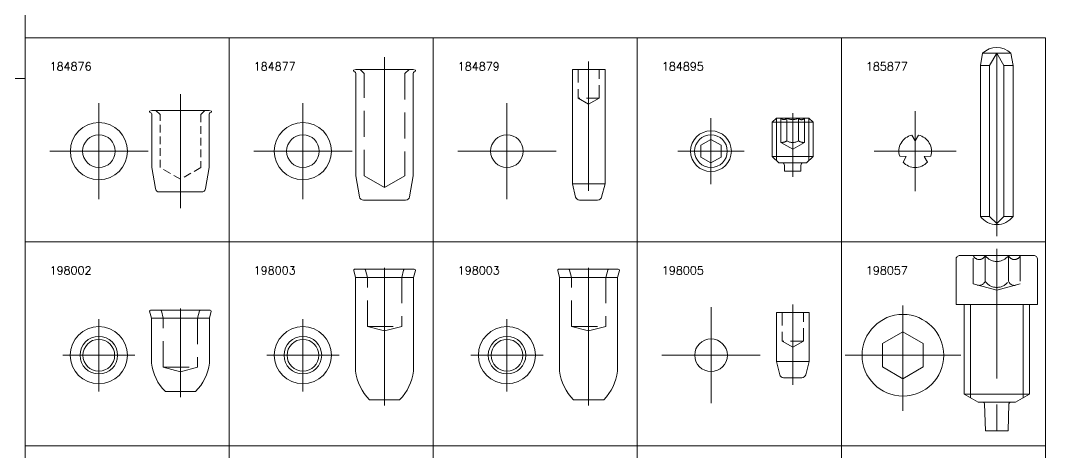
# Model space of a CAD drawing. Header units: millimetres. Extents: x 1459 to 16731, y 971 to 8404.
# Drawn here: x 5698.9 to 5824.5, y 1990.7 to 2043.6 of the extents above; entities that cross this region are included whole.
import ezdxf

# ---------------------------------------------------------------- set-up
doc = ezdxf.new("R2010")
doc.units = ezdxf.units.MM
doc.header["$LTSCALE"] = 0.5
doc.linetypes.add('CENTER', pattern=[50.8, 31.75, -6.35, 6.35, -6.35])
doc.linetypes.add('HIDDEN', pattern=[9.525, 6.35, -3.175])
doc.layers.get('0').update_dxf_attribs({"lineweight": 20})
doc.layers.add('Quincaillerie', color=150, linetype='Continuous', lineweight=20)
doc.styles.add('SBS_BLOCKNAME', font='simplex.shx', dxfattribs={"height": 1})

# ---------------------------------------------------------------- blocks, each defined once
blk = doc.blocks.new('198003_T')
at = {"color": 1, "linetype": 'CENTER'}
for points in [[(0, 3.5), (0, 4.43), (0, -3.5), (0, -4.43)], [(3.5, 0), (4.43, 0), (-3.5, 0), (-4.43, 0)]]:
    blk.add_lwpolyline(points, dxfattribs=at)
for radius in [3.5, 2.3, 1.94]:
    blk.add_circle((0, 0), radius)
blk = doc.blocks.new('184879_T')
at = {"color": 1, "linetype": 'CENTER'}
for p, q in [((0, 5.89), (0, -5.89)), ((-6.03, 0), (6.02, 0))]:
    blk.add_line(p, q, dxfattribs=at)
blk.add_circle((0, 0), 2)
blk = doc.blocks.new('184877_T')
at = {"color": 1, "linetype": 'CENTER'}
for p, q in [((0, 5.89), (0, -5.89)), ((-6.03, 0), (6.02, 0))]:
    blk.add_line(p, q, dxfattribs=at)
for radius in [3.5, 2]:
    blk.add_circle((0, 0), radius)
blk = doc.blocks.new('184876_T')
at = {"color": 1, "linetype": 'CENTER'}
for p, q in [((0, 5.89), (0, -5.89)), ((-6.03, 0), (6.02, 0))]:
    blk.add_line(p, q, dxfattribs=at)
for radius in [3.5, 2]:
    blk.add_circle((0, 0), radius)
blk = doc.blocks.new('184876')
at = {"color": 1, "linetype": 'CENTER'}
blk.add_line((0, 2), (0, -12), dxfattribs=at)
blk.add_lwpolyline([(0, -10), (-2.58, -10, -0.366629), (-3.07, -9.58), (-3.5, -7), (-3.5, -0.52, 0.315299), (-3.7, -0.24), (-3.8, -0.2), (-3.8, -0.08), (-3.5, 0), (0, 0), (3.5, 0), (3.8, -0.08), (3.8, -0.2), (3.7, -0.24, 0.315299), (3.5, -0.52), (3.5, -7), (3.07, -9.58, -0.366629), (2.58, -10)], format="xyb", close=True)
at = {"linetype": 'HIDDEN', "ltscale": 0.3}
blk.add_lwpolyline([(3, 0), (2.5, -0.5), (2.5, -7), (0, -8.44), (-2.5, -7), (-2.5, -0.5), (-3, 0)], dxfattribs=at)
blk = doc.blocks.new('184877')
at = {"color": 1, "linetype": 'CENTER'}
blk.add_line((0, 1.5), (0, -17.5), dxfattribs=at)
blk.add_lwpolyline([(0, -16), (-2.58, -16, -0.366629), (-3.07, -15.58), (-3.5, -13), (-3.5, -0.52, 0.315299), (-3.7, -0.24), (-3.8, -0.2), (-3.8, -0.08), (-3.5, 0), (0, 0), (3.5, 0), (3.8, -0.08), (3.8, -0.2), (3.7, -0.24, 0.315299), (3.5, -0.52), (3.5, -13), (3.07, -15.58, -0.366629), (2.58, -16)], format="xyb", close=True)
at = {"linetype": 'HIDDEN'}
blk.add_lwpolyline([(3, 0), (2.5, -0.5), (2.5, -13), (0, -14.44), (-2.5, -13), (-2.5, -0.5), (-3, 0)], dxfattribs=at)
blk = doc.blocks.new('184879')
blk.add_line((2.01, -14), (-1.99, -14))
blk.add_lwpolyline([(2.01, -14), (1.6, -15.62, -0.343362), (1.11, -16), (-1.11, -16, -0.344941), (-1.59, -15.62), (-1.99, -14), (-1.99, 0), (2.01, 0)], format="xyb", close=True)
at = {"linetype": 'HIDDEN', "ltscale": 0.5}
for points in [[(-1.29, 0), (-1.29, -3.5), (0, -4.25), (1.31, -3.5), (1.31, 0)], [(1.31, -3.5), (-1.29, -3.5)]]:
    blk.add_lwpolyline(points, dxfattribs=at)
at = {"color": 1, "linetype": 'CENTER'}
blk.add_lwpolyline([(0, 1), (0, -16.84)], dxfattribs=at)
blk = doc.blocks.new('184895_T')
at = {"color": 1, "linetype": 'CENTER'}
for p, q in [((0, -4.05), (0, 4.05)), ((4.05, 0), (-4.05, 0))]:
    blk.add_line(p, q, dxfattribs=at)
for p, q in [((0, 1.44), (-1.25, 0.72)), ((1.25, 0.72), (0, 1.44)), ((-1.25, 0.72), (-1.25, -0.72)), ((1.25, -0.72), (1.25, 0.72)), ((-1.25, -0.72), (0, -1.44)), ((0, -1.44), (1.25, -0.72))]:
    blk.add_line(p, q)
for radius in [2.5, 2]:
    blk.add_circle((0, 0), radius)
blk = doc.blocks.new('184895')
for p, q in [((-2.5, 5), (-2, 5.5)), ((-2, 5.5), (2, 5.5)), ((-2, 5.5), (-2, 0.3)), ((2, 5.5), (2.5, 5)), ((2, 5.5), (2, 0.3)), ((-2.5, 0.8), (-2.5, 5)), ((-2.5, 5), (2.5, 5)), ((2.5, 5), (2.5, 0.8)), ((-1.7, 0), (-2.5, 0.8)), ((-2.5, 0.8), (2.5, 0.8)), ((-1.3, 0), (-1.7, 0)), ((-1.3, 0), (1.3, 0)), ((1.7, 0), (1.3, 0)), ((2.5, 0.8), (1.7, 0)), ((-1, -1), (-1, -0.3)), ((1, -1), (-1, -1)), ((1, -0.3), (1, -1))]:
    blk.add_line(p, q)
at = {"linetype": 'HIDDEN'}
for p, q in [((-1.44, 2.5), (-1.44, 5.5)), ((-0.72, 2.7), (-0.72, 5.5)), ((0.72, 2.7), (0.72, 5.5)), ((1.44, 2.5), (1.44, 5.5)), ((-1.44, 2.5), (0, 1.67)), ((1.44, 2.5), (0, 1.67))]:
    blk.add_line(p, q, dxfattribs=at)
at = {"color": 1, "linetype": 'CENTER'}
blk.add_line((0, 6.08), (0, -1.7), dxfattribs=at)
at = {"linetype": 'HIDDEN'}
for centre, radius, start, end in [((-1.08, 5.73), 0.426, 212.0028, 327.9972), ((0, 6.7), 1.4, 239.0209, 300.9791), ((1.08, 5.72), 0.425, 211.9174, 328.0826), ((-1.44, 3.9), 1.4, 270, 300.9791), ((0, 3.9), 1.4, 239.0209, 300.9791), ((1.44, 3.9), 1.4, 239.0209, 270)]:
    blk.add_arc(centre, radius, start, end, dxfattribs=at)
for centre, start, end in [((-1.3, -0.3), 0, 90), ((1.3, -0.3), 90, 180)]:
    blk.add_arc(centre, 0.3, start, end)
blk = doc.blocks.new('185877_T')
at = {"color": 1, "linetype": 'CENTER'}
for p, q in [((0, 4.89), (0, -4.89)), ((-5.03, 0), (5.02, 0))]:
    blk.add_line(p, q, dxfattribs=at)
blk.add_lwpolyline([(-1.11, -0.64), (-1.49, -1.33, 0.448779), (1.49, -1.33), (1.11, -0.64), (1.9, -0.63, 0.448779), (0.4, 1.96), (0, 1.28), (-0.4, 1.96, 0.448779), (-1.9, -0.63)], format="xyb", close=True)
blk = doc.blocks.new('185877')
at = {"color": 1, "linetype": 'CENTER'}
blk.add_lwpolyline([(0, -22.4), (0, 1.8)], dxfattribs=at)
blk.add_lwpolyline([(2, -1.5), (1.74, 0, 0.40334), (-1.74, 0), (-2, -1.5), (-2, -20, 0.5), (2, -20)], format="xyb", close=True)
for points in [[(-1.74, 0), (1.74, 0)], [(0, 0), (0, -20.87)], [(-2, -1.5), (-0.87, -1.5)], [(0.87, -1.5), (2, -1.5)], [(-2, -20), (-0.87, -20)], [(0.87, -20), (2, -20)]]:
    blk.add_lwpolyline(points)
blk.add_lwpolyline([(-0.87, -20), (0, -20.87), (0.87, -20), (0.87, -1.5), (0, 0), (-0.87, -1.5)], close=True)
blk = doc.blocks.new('198002_T')
at = {"color": 1, "linetype": 'CENTER'}
for points in [[(0, 3.5), (0, 4.43), (0, -3.5), (0, -4.43)], [(3.5, 0), (4.43, 0), (-3.5, 0), (-4.43, 0)]]:
    blk.add_lwpolyline(points, dxfattribs=at)
for radius in [3.5, 2.3, 1.94]:
    blk.add_circle((0, 0), radius)
blk = doc.blocks.new('198002')
blk.add_lwpolyline([(-3.55, -6.5, 0.166627), (-1.85, -10), (1.85, -10, 0.166627), (3.55, -6.5), (3.55, -1), (3.78, -0.15, 0.414213), (3.63, 0), (2.48, 0), (-2.48, 0), (-3.63, 0, 0.414214), (-3.78, -0.15), (-3.55, -1)], format="xyb", close=True)
at = {"linetype": 'HIDDEN'}
blk.add_lwpolyline([(2.48, 0, 0.339454), (2.34, -0.11), (2.1, -1), (2.1, -7), (0, -7.56), (-2.1, -7), (-2.1, -1), (-2.34, -0.11, 0.339454), (-2.48, 0, 0.339454)], format="xyb", dxfattribs=at)
at = {"color": 1, "linetype": 'CENTER'}
blk.add_lwpolyline([(0, 0.18), (0, -5.31), (0, -5.7), (0, -10.68)], dxfattribs=at)
blk.add_lwpolyline([(-3.55, -1), (3.55, -1)])
at = {"linetype": 'HIDDEN'}
blk.add_lwpolyline([(-2.1, -7), (2.1, -7)], dxfattribs=at)
blk = doc.blocks.new('198003')
blk.add_lwpolyline([(-3.55, -12.5, 0.166627), (-1.85, -16), (1.85, -16, 0.166627), (3.55, -12.5), (3.55, -1), (3.78, -0.15, 0.414213), (3.63, 0), (2.48, 0), (-2.48, 0), (-3.63, 0, 0.414214), (-3.78, -0.15), (-3.55, -1)], format="xyb", close=True)
at = {"linetype": 'HIDDEN'}
blk.add_lwpolyline([(2.48, 0, 0.339454), (2.34, -0.11), (2.1, -1), (2.1, -7), (0, -7.56), (-2.1, -7), (-2.1, -1), (-2.34, -0.11, 0.339454), (-2.48, 0, 0.339454)], format="xyb", dxfattribs=at)
at = {"color": 1, "linetype": 'CENTER'}
blk.add_lwpolyline([(0, 0.18), (0, -5.31), (0, -11.7), (0, -16.68)], dxfattribs=at)
blk.add_lwpolyline([(-3.55, -1), (3.55, -1)])
at = {"linetype": 'HIDDEN'}
blk.add_lwpolyline([(-2.1, -7), (2.1, -7)], dxfattribs=at)
blk = doc.blocks.new('198005_T')
at = {"color": 1, "linetype": 'CENTER'}
for p, q in [((0, 5.89), (0, -5.89)), ((-6.03, 0), (6.02, 0))]:
    blk.add_line(p, q, dxfattribs=at)
blk.add_circle((0, 0), 2)
blk = doc.blocks.new('198005')
blk.add_line((2.01, -6), (-1.99, -6))
blk.add_lwpolyline([(2.01, -6), (1.6, -7.62, -0.343362), (1.11, -8), (-1.11, -8, -0.344941), (-1.59, -7.62), (-1.99, -6), (-1.99, 0), (2.01, 0)], format="xyb", close=True)
at = {"linetype": 'HIDDEN', "ltscale": 0.5}
for points in [[(-1.29, 0), (-1.29, -3.5), (0, -4.25), (1.31, -3.5), (1.31, 0)], [(1.31, -3.5), (-1.29, -3.5)]]:
    blk.add_lwpolyline(points, dxfattribs=at)
at = {"color": 1, "linetype": 'CENTER'}
blk.add_lwpolyline([(0, 1), (0, -8.84)], dxfattribs=at)
blk = doc.blocks.new('198057_T')
at = {"color": 1, "linetype": 'CENTER'}
for points in [[(0, 6.1), (0, -6.8)], [(-7.08, 0), (7.09, 0)]]:
    blk.add_lwpolyline(points, dxfattribs=at)
blk.add_lwpolyline([(0, 2.88), (-2.5, 1.43), (-2.5, -1.43), (0, -2.88), (2.5, -1.43), (2.5, 1.43)], close=True)
blk.add_circle((0, 0), 5)
blk = doc.blocks.new('198057')
at = {"color": 1, "linetype": 'CENTER'}
blk.add_lwpolyline([(0, 6.8), (0, -17.24)], dxfattribs=at)
blk.add_lwpolyline([(5, 5.5, 0.414214), (4.5, 6), (-4.5, 6, 0.414214), (-5, 5.5), (-5, 0), (5, 0)], format="xyb", close=True)
at = {"linetype": 'HIDDEN'}
for points in [[(-2.88, 6, 0.692869), (-1.43, 6, 0.523843), (1.43, 6, 0.692869), (2.88, 6, 0.692869)], [(-2.39, 2.37, 0.399671), (-1.44, 2.83, 0.52477), (1.43, 2.83, 0.410615), (2.42, 2.38)]]:
    blk.add_lwpolyline(points, format="xyb", dxfattribs=at)
for points in [[(2.88, 6), (2.88, 2.5), (0, 1.73), (-2.88, 2.5), (-2.88, 6)], [(-1.43, 2.83), (-1.43, 6)], [(1.43, 2.83), (1.43, 6)]]:
    blk.add_lwpolyline(points, dxfattribs=at)
blk.add_lwpolyline([(-4, 0), (-4, -11), (-2.27, -12), (-1.69, -12, -0.404026), (-1.49, -12.19), (-1.38, -15.5), (1.38, -15.5), (1.49, -12.19, -0.404026), (1.69, -12), (2.27, -12), (4, -11), (4, 0)], format="xyb")
for points in [[(-3.22, 0), (-3.22, -11.45)], [(3.22, 0), (3.22, -11.45)], [(4, -11), (-4, -11)], [(1.69, -12), (-1.69, -12)]]:
    blk.add_lwpolyline(points)

msp = doc.modelspace()

# ---------------------------------------------------------------- linework, layer by layer
at = {"layer": 'Quincaillerie', "lineweight": 20}
for points in [[(5699.51, 1966.46), (5664.51, 1966.46), (5664.51, 2046.46), (5699.51, 2046.46)], [(5664.51, 2036.46), (5699.51, 2036.46), (5699.51, 2046.46), (5664.51, 2046.46)], [(5699.51, 2041.46), (5724.51, 2041.46), (5724.51, 2016.46), (5699.51, 2016.46)], [(5724.51, 2041.46), (5749.51, 2041.46), (5749.51, 2016.46), (5724.51, 2016.46)], [(5749.51, 2041.46), (5774.51, 2041.46), (5774.51, 2016.46), (5749.51, 2016.46)], [(5774.51, 2041.46), (5799.51, 2041.46), (5799.51, 2016.46), (5774.51, 2016.46)], [(5799.51, 2041.46), (5824.51, 2041.46), (5824.51, 2016.46), (5799.51, 2016.46)], [(5699.51, 2016.46), (5724.51, 2016.46), (5724.51, 1991.46), (5699.51, 1991.46)], [(5724.51, 2016.46), (5749.51, 2016.46), (5749.51, 1991.46), (5724.51, 1991.46)], [(5749.51, 2016.46), (5774.51, 2016.46), (5774.51, 1991.46), (5749.51, 1991.46)], [(5774.51, 2016.46), (5799.51, 2016.46), (5799.51, 1991.46), (5774.51, 1991.46)], [(5799.51, 2016.46), (5824.51, 2016.46), (5824.51, 1991.46), (5799.51, 1991.46)], [(5699.51, 1991.46), (5724.51, 1991.46), (5724.51, 1966.46), (5699.51, 1966.46)], [(5724.51, 1991.46), (5749.51, 1991.46), (5749.51, 1941.46), (5724.51, 1941.46)], [(5749.51, 1991.46), (5774.51, 1991.46), (5774.51, 1966.46), (5749.51, 1966.46)], [(5774.51, 1991.46), (5799.51, 1991.46), (5799.51, 1941.46), (5774.51, 1941.46)], [(5799.51, 1991.46), (5824.51, 1991.46), (5824.51, 1966.46), (5799.51, 1966.46)]]:
    msp.add_lwpolyline(points, close=True, dxfattribs=at)

# ---------------------------------------------------------------- block references
for name, p in [('185877', (5818.54, 2039.57)), ('184877', (5743.54, 2037.57)), ('184879', (5768.54, 2037.57)), ('184876', (5718.54, 2032.57)), ('184876_T', (5708.55, 2027.57)), ('184877_T', (5733.54, 2027.57)), ('184879_T', (5758.53, 2027.57)), ('184895', (5793.54, 2026.13)), ('185877_T', (5808.55, 2027.57)), ('184895_T', (5783.53, 2027.57)), ('198057', (5818.55, 2008.8)), ('198003', (5743.54, 2013.11)), ('198003', (5768.54, 2013.11)), ('198002', (5718.54, 2008.11)), ('198005_T', (5783.54, 2002.57)), ('198005', (5793.54, 2007.8)), ('198057_T', (5807.04, 2002.57)), ('198002_T', (5708.54, 2002.57)), ('198003_T', (5733.54, 2002.57)), ('198003_T', (5758.54, 2002.57))]:
    msp.add_blockref(name, p, dxfattribs=at)

# ---------------------------------------------------------------- texts
at = {"layer": 'Quincaillerie', "lineweight": 20, "char_height": 1, "attachment_point": 1, "style": 'SBS_BLOCKNAME'}
for s, insert in [('184876', (5702.51, 2038.46)), ('184877', (5727.51, 2038.46)), ('184879', (5752.51, 2038.46)), ('184895', (5777.51, 2038.46)), ('185877', (5802.51, 2038.46)), ('198002', (5702.51, 2013.46)), ('198003', (5727.51, 2013.46)), ('198003', (5752.51, 2013.46)), ('198005', (5777.51, 2013.46)), ('198057', (5802.51, 2013.46))]:
    msp.add_mtext_dynamic_manual_height_columns(s, width=17.475, gutter_width=5, heights=[0], dxfattribs=dict(at, insert=insert))

doc.saveas('drawing.dxf')
